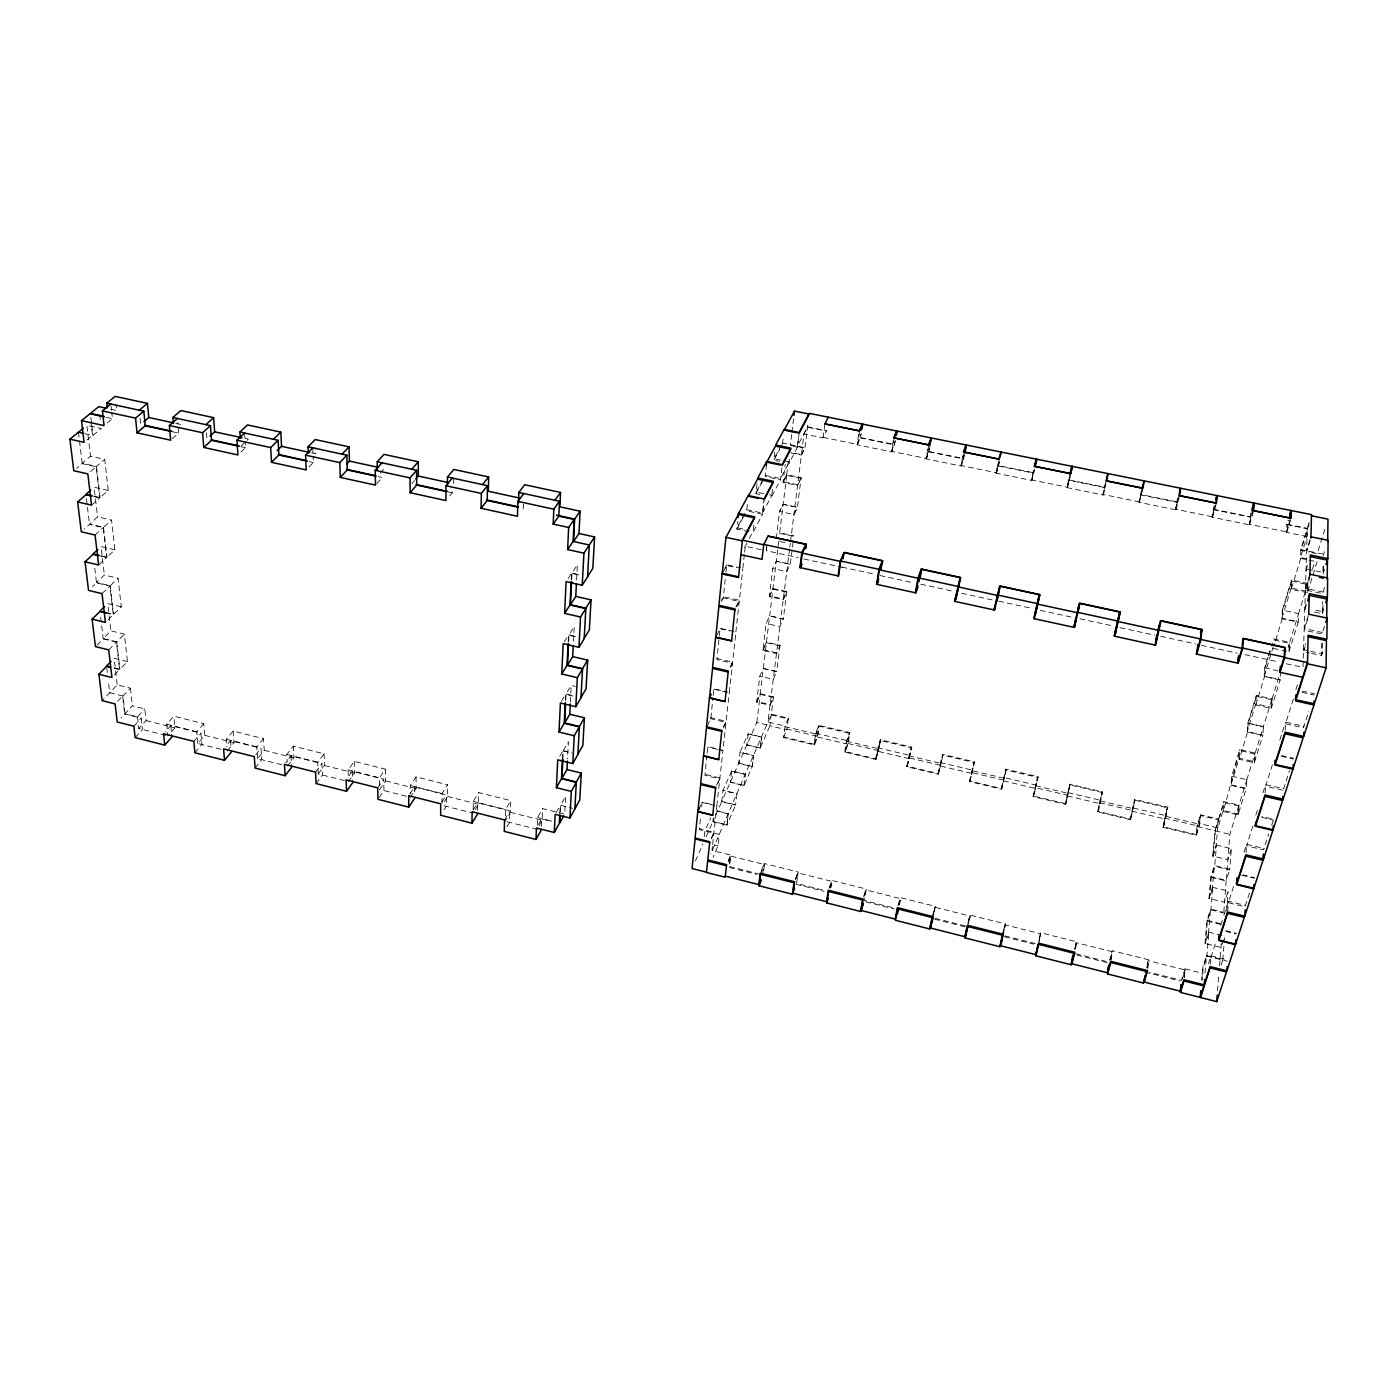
<?xml version="1.0" encoding="UTF-8"?>
<svg xmlns="http://www.w3.org/2000/svg" width="1398" height="1398" viewBox="0 0 1398 1398"><rect width="100%" height="100%" fill="white"/><g stroke="black" fill="none" stroke-linecap="round" stroke-linejoin="round"><path stroke-width="0.75" stroke-dasharray="5 3.75" d="M442.013 803.308L442.048 793.522L447.675 784.802L416.062 776.886L410.243 785.519L410.313 793.348M409.859 793.942L414.559 786.934L446.381 794.938L446.312 806.349L444.057 809.896M444.249 801.753L447.622 796.511L447.675 784.802M449.719 495.923L452.253 492.83L452.27 488.601M453.668 483.743L453.703 477.609M473.153 809.215L473.258 801.386L478.728 792.579L510.777 800.617L510.427 812.325L505.167 821.238L505.499 809.494L510.777 800.617M1322.316 643.15L1322.159 653.792L1303.53 649.773L1305.522 643.534M1322.927 605.159L1322.823 611.712L1312.827 609.598M1323.556 566.47L1323.452 572.603L1306.047 569.003L1307.27 565.002M477.487 810.421L477.627 802.819L509.886 810.927L509.554 822.356L504.259 831.391M475.268 809.599L478.518 804.287L478.728 792.579M1311.516 653.408L1321.564 655.575L1321.792 642.661M1314.487 612.079L1322.263 613.722L1322.456 601.629M1323.032 566.173L1322.91 574.561L1324.85 568.392M1307.445 590.638L1307.619 584.486L1291.612 581.131L1282.648 610.489L1282.246 618.772L1273.788 646.383M1308.004 583.455L1291.525 580.013L1291.175 588.051L1307.777 591.529L1308.004 583.455L1309.891 577.374M523.446 504.101L523.324 508.348L520.982 511.511M1306.815 558.833L1300.524 557.522L1306.938 536.552L1307.182 528.724L1286.719 524.565L1287.908 520.545M1303.006 666.706L1303.216 660.363M1303.268 658.248L1304.142 630.236L1308.808 615.435M1322.491 632.525L1304.194 628.611L1305.4 589.973L1309.909 575.452M1323.137 592.088L1305.435 588.383L1306.553 552.28L1310.31 540.047M1309.087 522.45L1307.305 528.339L1306.606 550.69L1310.87 536.815M1291.525 580.013L1282.333 610.14L1298.62 613.582L1298.183 622.162L1282.246 618.772M1307.375 592.682L1291.263 589.309L1300.717 558.431L1300.804 549.624L1307.182 528.724M537.251 825.397L537.566 817.568L542.669 808.603L564.705 814.125L565.613 796.353L560.615 805.318L560.231 813.252M541.253 826.533L541.568 818.913L551.441 821.395M507.177 821.744L537.094 829.311L542.162 820.329L542.669 808.603M1285.181 730.193L1285.531 722.119L1304.002 726.226M1291.263 589.309L1291.612 581.131M1273.194 648.357L1288.939 651.765L1289.305 643.325L1273.648 639.969L1271.813 645.998M1289.305 650.664L1289.655 642.364L1298.62 613.582M559.812 813.286L560.214 805.213L572.848 808.376M562.45 759.446L562.87 750.901L572.236 753.19M565.334 700.468L565.631 694.264L573.285 696.082M568.2 641.612L568.532 635.129L576.36 636.946M571.24 579.681L571.537 573.355L579.558 575.155M562.87 759.219L563.289 750.656L568.374 741.866L567.518 758.904M565.771 700.206L566.068 694.002L571.24 685.387L575.469 686.383M568.654 641.35L568.986 634.849L574.246 626.461L573.372 643.692M571.695 579.384L572.009 573.058L577.374 564.914L576.518 581.708M1288.939 651.765L1298.323 621.778L1281.931 618.283L1282.333 610.14M1306.938 536.552L1286.335 532.341L1286.719 524.565M1250.948 512.751L1249.2 524.267L1286.929 531.956L1288.467 520.353M1280.673 671.25L1280.114 680.022L1264.543 676.615L1265.068 668.104L1268.126 658.056M570.401 701.901L571.24 685.387M1256.33 695.365L1255.858 704.976L1271.254 708.384L1271.726 699.769L1256.435 696.379L1248.187 723.395L1247.575 732.08L1239.24 759.306L1254.303 762.731L1262.936 735.156L1247.261 731.626L1247.872 723.081L1256.33 695.365L1272.075 698.843L1271.621 707.336L1255.771 703.823L1247.261 731.626M1265.12 792.893L1265.574 784.628L1283.574 788.769L1289.55 770.473M1247.872 723.081L1263.443 726.576L1262.796 735.505L1247.575 732.08M1271.254 708.384L1280.253 679.655L1264.229 676.143L1264.753 667.772L1267.899 657.462M1254.303 762.731L1254.862 753.924L1239.904 750.534L1223.267 811.469L1237.999 814.912L1246.3 788.437L1230.974 784.89L1231.673 776.187L1239.799 749.573L1255.194 753.068L1254.635 761.735L1239.135 758.205L1230.974 784.89M1245.985 852.71L1246.544 844.287L1264.089 848.446M1231.673 776.187L1246.911 779.682L1246.177 788.752L1231.271 785.327M1237.999 814.912L1238.663 805.947L1224.019 802.539L1215.369 830.901L1213.115 856.223L1216.505 845.178L1214.67 866.271L1211.227 877.385L1209.357 898.634L1212.835 887.468L1210.878 909.818L1207.365 921.072L1205.356 943.598L1208.92 932.291L1206.858 956.04L1203.241 967.416L1202.105 980.313M1246.911 779.682L1238.977 805.126L1238.331 813.951L1223.163 810.421L1217.815 827.896L1199.484 823.579L1200.358 814.772L1218.584 819.053L1216.155 845.021L1212.765 856.065L1227.916 859.665L1226.291 880.391L1210.93 876.703L1214.373 865.589L1229.803 869.276L1226.168 880.985L1223.792 912.247M1227.724 911.199L1228.353 901.273L1245.478 905.432M1239.24 759.306L1239.799 749.573M1222.778 959.989L1224.019 944.681M1224.106 942.654L1224.596 936.153M1226.605 910.989L1228.056 891.138M1216.155 845.021L1231.376 848.621L1229.681 869.871L1214.67 866.271M1217.553 990.815L1218.916 973.532M1221.275 943.353L1219.196 971.051M1238.663 805.947L1229.838 834.326L1227.846 859.735L1231.376 848.621M1214.093 505.569L1212.118 517.208L1249.55 524.844L1251.332 513.118M1210.231 964.445L1210.965 955.778L1227.671 959.937M1223.267 811.469L1223.914 801.631L1238.977 805.126M1204.989 972.938L1206.509 955.603L1222.883 959.675L1220.419 967.259M1223.477 939.893L1220.961 947.46L1204.989 943.458L1208.554 932.151L1210.563 909.119L1222.481 912.02M1212.468 887.311L1228.126 891.085L1224.508 902.304L1208.99 898.477L1212.468 887.311L1214.373 865.589M1201.738 980.015L1202.892 966.979L1206.509 955.603M1204.989 943.458L1207.051 920.356L1210.563 909.119M1208.99 898.477L1210.93 876.703M1212.765 856.065L1215.019 830.744L1218.357 819.787L1200.55 815.611L1197.3 826.567L1196.408 835.288L1162.996 827.389L1167.19 807.782L1134.861 800.198L1130.615 819.717L1097.64 811.923L1101.939 792.474L1070.029 784.994L1065.451 803.64L1033.716 796.126L1035.586 787.686L1067.146 795.113L1065.451 803.64M1184.089 977.569L1184.962 968.901L1203.136 973.462M1184.368 977.272L1185.102 969.95L1148.16 960.688L1146.482 966.402M1196.408 835.288L1199.694 824.296L1200.55 815.611M1067.146 795.113L1069.802 784.173L1102.533 791.845L1098.216 811.399L1130.388 819.001L1134.652 799.376L1167.802 807.153L1163.59 826.865L1196.199 834.571L1197.107 825.746L1200.358 814.772M700.381 819.141L699.297 829.591L719.254 834.466L717.978 845.807L713.05 857.236M701.674 806.594L702.093 802.103L710.516 804.182M706.951 755.182L704.907 775.348L719.83 778.966L717.331 784.47M707.178 753.05L707.825 746.672L722.923 750.272M707.336 725.929L710.778 718.747L712.963 697.602M713.19 695.488L713.836 688.795L727.327 691.94M721.543 601.297L723.308 597.89L725.807 573.25M725.999 572.009L726.68 564.722L740.835 567.833M704.312 836.563L704.907 830.901L710.796 817.708M748.944 531.712L736.868 529.108L737.672 521.611M706.2 836.633L712.823 821.692L713.347 817.673M747.353 504.608L746.672 510.847L762.522 514.237L763.937 501.725M712.403 846.367L711.966 850.403L730.665 855.087L729.337 866.515L762.626 874.903L764.112 863.475L798.223 872.02L796.58 883.449L825.746 890.788M712.613 844.357L716.859 806.034M716.842 805.737L717.558 799.324M717.786 797.175L722.941 750.604L707.86 746.986M723.378 746.13L729.267 692.744M729.267 692.394L735.89 632.298M735.872 631.931L742.81 569.091M742.845 568.27L744.383 554.272M744.61 552.262L745.256 546.251L764.182 550.375M721.683 801.701L723.028 790.254L736.991 793.662L735.575 805.108L721.683 801.701L712.945 821.43L727.012 824.907L728.306 813.636L716.178 810.648M759.848 494.438L755.934 493.599L757.314 481.227M753.802 525.071L752.963 532.568L762.522 514.237M743.998 785.606L745.431 774.247L731.661 770.91L730.298 782.286L743.998 785.606L752.299 766.419L753.644 755.357L740.049 752.107L738.668 763.395L752.211 766.646L753.539 755.584L739.944 752.334L748.21 733.793L761.63 736.973L760.285 747.965L746.916 744.784M766.523 464.223L765.143 476.473L780.521 479.689L782.216 464.66M712.823 821.692L726.908 825.169L728.201 813.898L716.073 810.91M746.707 509.728L762.557 513.101L764.182 498.911M774.772 452.183L773.845 460.274L779.612 449.527M772.517 489.335L771.539 496.902L780.521 479.689M1177.675 497.898L1175.543 509.239L1212.695 516.823L1214.635 505.394M766.296 550.829L766.786 546.583M763.71 870.22L764.444 864.523L730.595 856.03L729.267 867.442L756.65 874.344M766.838 546.566L766.349 550.69L798.101 557.592M748.21 733.793L746.812 745.012L760.18 748.192L769.949 725.597L756.79 722.486L721.787 801.456L735.68 804.864L726.908 825.169M782.496 444.162L783.439 436.159M756.668 702.163L760.197 694.317L773.513 697.41L770.053 705.291L756.668 702.163L759.796 676.195L763.343 668.436L776.764 671.529L773.304 679.323L759.761 676.195M776.589 652.831L762.941 649.721L766.454 642.154L780.014 645.247L776.537 653.513L762.889 650.402L766.087 623.403L769.704 615.836L783.404 618.912L779.909 626.531L766.087 623.403M769.354 596.596L772.937 589.1L786.777 592.175L783.264 599.69L769.354 596.596L772.692 568.532L776.327 561.157L790.307 564.215L792.194 549.239M776.309 538.562L779.542 511.423L783.125 504.363L797.472 507.317L793.924 514.516L779.542 511.423L783.212 504.294L797.402 507.387L801.141 477.697L786.707 474.691L783.125 481.628L797.629 484.669L801.141 477.697M783.055 482.415L786.707 475.355L801.124 478.378L797.576 485.456L783.055 482.415L785.257 464.171M756.79 722.486L760.197 694.317M760.197 693.792L773.496 696.886L770.088 704.644L756.72 701.516L760.197 693.792L766.454 642.713L780.014 645.789M766.454 642.154L772.937 589.1M772.937 588.523L786.777 591.581L783.317 598.991L769.407 595.898L772.937 588.523L779.175 537.636M786.707 475.355L779.682 532.743L793.819 535.766M786.707 474.691L788.524 459.732M791.652 434.463L790.377 445.088L804.951 448.076L808.166 422.58M791.915 432.332L793.715 417.46M789.486 459.365L788.996 463.42L797.437 447.238L798.922 435.215M760.18 748.192L761.543 737.2L748.122 734.02M799.167 432.489L797.489 446.137L807.555 426.827L826.515 430.689L823.055 437.871L803.99 433.974L801.404 454.612L790.919 452.463M789.573 549.117L767.921 721.997L785.064 726.034L783.579 737.602L814.44 744.907L817.533 737.061L819.106 726.156L849.372 733.251L847.677 744.155L844.759 752.072L876.039 759.481L880.618 740.573L911.286 747.773L906.743 766.751L938.425 774.247L942.934 755.182L973.987 762.469L969.53 781.604L1001.65 789.206L1006.053 770.001L1037.543 777.375L1033.157 796.668L1065.695 804.357L1070.029 784.994M789.818 547.072L790.342 542.983M790.534 541.638L801.386 455.032L804.951 448.076M1147.251 967.958L1148.16 960.688M1162.996 827.389L1167.19 807.782M1147.845 968.447L1148.911 959.867L1112.214 950.675L1109.575 960.216M1163.59 826.865L1167.802 807.153M773.496 696.886L769.861 725.807L786.829 729.808L788.367 718.188L771.329 714.186L710.988 853.444M780.014 645.247L776.694 671.634L763.256 668.541M786.777 591.581L783.317 618.999L769.616 615.924M792.456 547.09L793.278 540.677M823.055 437.871L824.925 423.856M783.631 736.973L814.125 744.19L815.698 733.251L818.826 725.335L849.879 732.604L848.167 743.526L845.213 751.547L875.725 758.764L880.356 739.752L911.793 747.126L907.232 766.209L938.145 773.531L942.671 754.361L974.546 761.84L970.055 781.08L1001.37 788.489L1003.432 780.101L972.292 772.762M895.524 440.999L891.924 451.904L857.149 444.826L859.158 430.864M814.44 744.907L816.013 733.967L819.106 726.156M823.142 437.399L857.673 444.442L859.63 430.864M814.125 744.19L817.253 736.239L818.826 725.335M857.149 444.826L860.923 433.974M796.877 878.556L797.699 872.859L832.037 881.456L831.128 887.171M857.673 444.442L861.378 433.799M1110.956 959.185L1112.214 950.675M1130.388 819.001L1134.652 799.376M1111.113 960.356L1112.389 951.723L1075.988 942.601L1074.503 948.316M1130.615 819.717L1134.861 800.198M1141.38 490.838L1139.02 502.301L1175.893 509.833L1178.06 498.265M844.759 752.072L846.454 741.132L849.372 733.251M929.985 447.692L926.612 458.492L891.592 451.344L893.706 437.766M845.213 751.547L846.926 740.591L849.879 732.604M891.924 451.904L894.091 437.941M891.592 451.344L895.139 440.632M830.534 888.027L831.74 880.408L866.341 889.076L864.366 900.504L893.969 907.966M875.725 758.764L880.356 739.752M964.62 454.997L961.352 466.076L926.088 458.876L928.429 444.896M876.039 759.481L880.618 740.573M926.612 458.492L928.901 444.896M926.088 458.876L929.513 447.884M864.785 895.629L865.764 889.914L900.609 898.652L899.543 904.349M1074.887 949.015L1075.988 942.601M1097.64 811.923L1101.939 792.474M1075.621 948.089L1076.705 941.78L1040.549 932.728L1038.679 940.347M1098.216 811.399L1102.533 791.845M906.743 766.751L911.286 747.773M999.587 461.812L996.564 472.751L961.02 465.499L963.484 451.886M907.232 766.209L911.793 747.126M961.352 466.076L963.519 454.07M961.02 465.499L964.236 454.647M1105.486 483.271L1102.987 494.455L1139.58 501.917L1140.943 494.543L1176.679 501.795M898.897 905.222L900.329 897.603L935.437 906.393L933.13 917.822M938.145 773.531L942.671 754.361M1034.73 469.221L1031.829 480.44L996.023 473.136L998.329 461.13M938.425 774.247L942.934 755.182M996.564 472.751L999.203 459.121M996.023 473.136L999.098 461.987M1065.695 804.357L1067.356 795.934L1099.125 803.431M1038.906 941.064L1040.549 932.728M1069.802 784.173L1068.142 792.666L1101.047 800.407M1038.679 944.366L1040.759 933.777L1004.9 924.777L1003.572 930.491M933.287 914.834L934.825 907.215L970.177 916.074L968.936 921.789M969.53 781.604L973.987 762.469M1070.221 476.124L1067.548 487.22L1031.479 479.881L1034.293 466.233M970.055 781.08L974.546 761.84M1031.829 480.44L1033.873 470.41M968.272 922.663L969.932 915.026L1005.546 923.956L1003.729 932.221M1001.37 788.489L1005.826 769.162L1038.102 776.746L1036.25 785.152L1003.764 777.515M1105.87 483.638L1103.319 495.032L1066.989 487.622L1070.064 473.555M1001.65 789.206L1005.826 769.162M1067.548 487.22L1070.536 473.555M1103.319 495.032L1104.944 487.64L1068.841 480.3L1066.989 487.622M1003.502 931.068L1004.9 924.777M1033.157 796.668L1037.543 777.375M1102.987 494.455L1106.15 480.772M1033.716 796.126L1038.102 776.746M1002.908 935.384L1005.546 923.956M1139.02 502.301L1142.463 488.217M1139.58 501.917L1142.935 488.217M967.923 923.222L969.932 915.026M967.626 926.472L970.177 916.074M1006.053 770.001L1004.044 778.232L971.785 770.648M1039.343 939.473L1040.759 933.777M1175.543 509.239L1179.073 495.539M1175.893 509.833L1179.003 497.74M1074.695 949.399L1076.705 941.78M932.047 917.507L934.825 907.215M933.252 914.502L935.437 906.393M1212.118 517.208L1215.404 505.115M1212.695 516.823L1216.417 503.088M1110.274 959.343L1112.389 951.723M1249.2 524.267L1253.115 510.515M1249.55 524.844L1253.569 510.707M1031.479 479.881L1033.541 472.734L998.854 465.691M1146.675 967.486L1148.911 959.867M897.953 905.624L900.329 897.603M898.792 904.768L900.609 898.652M1196.199 834.571L1199.484 823.579M1286.335 532.341L1290.546 518.204M1286.929 531.956L1290.441 520.161M1218.584 819.053L1223.914 801.631M1268.528 655.4L1270.415 649.214M1268.737 656.046L1271.201 648.008M1309.07 523.953L1300.996 550.393L1309.105 552.053M1264.229 676.143L1271.201 653.373M1271.831 651.293L1273.106 647.152M1281.931 618.283L1291.175 588.051M1255.858 704.976L1264.543 676.615M1305.977 571.066L1307.252 566.941M1184.962 968.901L1181.415 980.33L1149.768 972.361M1182.149 979.456L1185.102 969.95M1305.435 588.383L1309.839 574.229M1246.789 779.874L1254.862 753.924M1271.726 699.769L1263.32 726.785L1248.187 723.395M1288.047 647.344L1289.305 643.325M1298.48 613.844L1307.619 584.486M1324.797 529.3L1317.196 553.713L1311.132 552.472M1255.194 753.068L1263.443 726.576M1272.075 698.843L1279.432 675.199M1312.425 569.266L1314.941 561.157M1307.777 591.529L1317.3 560.982M1304.841 607.903L1306.116 603.831M1304.771 610.017L1307.078 602.695M1323.207 555.688L1324.483 551.616M1304.194 628.611L1308.738 614.211M1305.26 646.068L1303.478 651.678L1309.507 652.988M1324.57 587.352L1322.595 593.573L1305.4 589.973M863.789 897.044L866.341 889.076M1208.379 963.851L1210.965 955.778M1220.716 925.179L1223.267 917.21M1223.897 915.218L1228.353 901.273M1244.063 852.064L1246.544 844.287M1255.823 815.174L1258.427 807.03M1262.971 792.771L1265.574 784.628M1279.782 740.119L1285.531 722.119M1295.876 689.703L1298.462 681.595M1210.983 957.158L1215.945 941.588M1233.56 886.454L1228.353 902.741L1244.989 906.778L1249.637 892.536M1252.888 825.938L1246.527 845.825L1263.582 849.862L1268.772 833.942M1272.407 764.758L1265.557 786.235L1283.032 790.254M1293.342 699.227L1285.496 723.797L1303.425 727.799L1308.79 711.425M1322.263 613.722L1324.78 605.596M863.824 895.978L865.764 889.914M1324.483 626.339L1321.931 634.028L1304.142 630.236M1321.564 655.575L1322.788 651.835M1271.691 825.152L1273.595 819.315L1261.747 816.554M829.014 888.289L831.74 880.408M829.975 887.468L832.037 881.456M795.497 878.8L797.699 872.859M795.34 879.831L798.223 872.02M760.564 874.344L764.444 864.523M761.054 871.199L764.112 863.475M783.579 737.602L786.917 729.092L817.253 736.239M728.253 860.836L730.665 855.087M728.148 861.867L730.595 856.03M788.367 718.188L785.012 726.663L816.013 733.967M711.442 837.944L713.941 832.264L699.332 828.63M711.425 838.835L713.889 833.225M695.383 861.011L702.879 844.13M731.661 770.91L722.923 790.499L736.886 793.907M716.527 785.396L719.9 777.952L704.959 774.335M698.738 809.809L702.093 802.103M762.889 650.402L766.454 642.713M723.535 726.768L726.104 721.298L710.831 717.681L709.101 721.316M723.5 727.764L726.034 722.347L710.778 718.747M729.983 667.458L732.569 662.11L716.964 658.528M730.804 666.759L732.5 663.246L716.912 659.646L720.092 628.349L733.915 631.477M793.907 514.481L797.402 507.387M735.855 607.186L739.35 600.266L723.378 596.701L721.595 600.144M736.694 606.575L739.262 601.437L723.308 597.89M716.615 635.636L719.236 630.446M801.404 454.612L804.916 447.762L782.531 443.061M744.627 547.474L748.402 540.24M749.345 538.44L753.103 531.205M762.557 513.101L771.818 495.346L765.964 494.123M803.99 433.974L807.502 427.211L826.463 431.073M724.898 568.112L726.68 564.722M723.115 572.236L726.663 565.526L736.763 567.745M736.868 529.108L744.715 514.499M755.934 493.599L764.112 478.378M744.767 513.328L737.026 527.745L749.083 530.349M763.186 479.077L756.196 492.061L764.007 493.704M781.604 444.809L774.09 458.771L781.674 460.344M556.159 812.483L560.214 805.213M538.492 824.366L541.568 818.913M559.777 756.266L562.87 750.901M504.573 819.944L509.886 810.927M561.437 701.237L565.631 694.264M473.223 809.949L477.627 802.819M564.25 641.944L568.532 635.129M441.82 802.015L446.381 794.938M568.287 578.318L571.537 573.355M416.062 776.886L416.15 788.577L410.348 797.262L381.741 790.01M379.138 797.542L383.961 790.569L383.734 779.175L352.348 771.277L347.386 778.162M377.705 787.86L383.734 779.175M385.446 769.215L385.656 780.905L379.697 789.503L379.452 777.777L385.446 769.215L354.271 761.403L348.102 769.879L348.364 777.69M354.271 761.403L354.62 773.077L348.486 781.604L318.255 773.95L317.73 762.242L324.056 753.837L293.3 746.13L286.8 754.448L287.237 762.26M316.088 783.579L322.449 775.016L321.959 763.623L291.011 755.829L285.769 762.592M318.255 773.95L324.546 765.51L324.056 753.837M315.581 772.15L321.959 763.623M287.446 766.156L293.929 757.803L293.3 746.13M255.083 768.061L261.758 759.656L261.024 748.279L230.495 740.608L226.354 745.571M281.68 764.706L257.616 758.607L264.257 750.324L263.506 738.651L233.151 731.049L226.336 739.227L226.948 747.039M255.642 754.99L261.024 748.279M257.616 758.607L256.848 746.916L263.506 738.651M227.245 750.936L234.043 742.705L233.151 731.049M194.899 752.771L201.906 744.522L200.91 733.146L170.783 725.562L165.016 732.08M220.936 749.328L197.817 743.491L204.772 735.348L203.758 723.692L173.824 716.178L166.677 724.216L167.847 735.907L174.96 727.834L173.824 716.178M193.868 741.377L200.91 733.146M197.817 743.491L196.786 731.801L203.758 723.692M411.886 483.603L414.472 480.597M376.866 483.603L382.283 477.557L378.159 476.648M380.186 473.118L384.205 468.645M135.152 737.585L142.474 729.476L141.233 718.135L124.702 713.976L120.979 717.978M165.768 735.383L138.804 728.55L146.074 720.547L144.815 708.908L132.391 705.798L125.034 713.731L137.511 716.877L144.815 708.908M133.876 726.209L141.233 718.135M117.607 701.254L122.622 695.942L124.702 713.976M125.034 713.731L122.989 696.029L130.416 688.148L117.205 684.863L102.124 700.66M114.514 674.867L119.581 669.607L116.401 642.084L103.242 638.869L95.466 646.645M114.164 667.947L119.913 669.362L127.428 661.569L124.352 634.133L110.896 630.865L103.207 638.536L116.733 641.822L124.352 634.133M309.063 466.949L313.379 462.511L313.117 456.202M108.695 649.878L116.401 642.084M108.03 619.821L113.238 614.683L109.935 586.024L96.514 582.844L92.53 586.618M105.776 612.551L113.57 614.421L121.277 606.819L118.079 578.248L104.361 575.015L96.479 582.477L110.267 585.762L118.079 578.248M102.019 593.626L109.935 586.024M240.963 452.043L245.524 447.692L245.122 441.401M240.858 446.277L248.39 439.129L244.178 438.221M98.629 564.984L106.632 557.487L103.19 527.623L89.507 524.477L84.055 529.37M101.005 555.827L106.982 557.225L114.881 549.816L111.543 520.073L97.563 516.858L89.472 524.093L103.539 527.343L111.543 520.073M95.064 534.997L103.19 527.623M172.286 438.78L178.682 433.1L177.791 422.65M91.534 505.15L99.747 497.898L96.165 466.757L82.202 463.629L76.593 468.365M94.016 496.22L100.097 497.601L108.223 490.453L104.745 459.435L90.468 456.237L82.15 463.245L96.514 466.46L104.745 459.435M90.608 471.51L96.165 466.757M84.649 433.607L92.932 435.425L101.268 428.539L86.851 425.359L90.468 456.237M86.903 440.003L92.53 435.337L91.027 422.388M107.401 422.808L112.434 418.631L111.77 412.393M860.819 437.644L894.528 444.494M929.338 451.571L963.537 458.509M1069.383 480.003L1104.577 487.168M1213.569 509.291L1249.847 516.666M1287.296 524.267L1307.305 528.339M860.347 437.941L894.895 444.966M928.849 451.869L963.904 458.981M998.329 465.988L1033.908 473.206M1140.401 494.84L1177.029 502.284M1213.01 509.588L1250.196 517.138M1300.804 549.624L1323.749 554.22M793.155 446.364L797.437 447.238M790.901 452.882L801.386 455.032M1300.717 558.431L1306.833 559.689M1308.86 560.109L1317.021 561.786M783.579 460.728L789.258 461.899L780.556 478.588L765.178 475.355M775.733 460.658L779.525 461.445M1273.561 638.903L1289.655 642.364M779.682 533.372L793.819 536.395M780.119 541.533L786.218 542.843M841.893 567.099L874.484 574.176M920.723 584.224L953.838 591.406M998.766 601.175L1032.423 608.48M1080.007 618.807L1112.528 625.867M1160.69 636.335L1195.814 643.971M1244.832 654.614L1278.436 661.901M803.902 558.99L842.312 567.343M880.058 575.539L912.911 582.669M961.614 593.259L992.93 600.057M1040.357 610.349L1072.179 617.269M1120.165 627.685L1154.993 635.251M1201.529 645.352L1236.95 653.041M1286.282 663.77L1300.909 666.933M110.687 409.212L116.628 410.505L115.982 404.459M175.781 423.367L182.02 424.712M311.754 452.9L315.791 453.773L315.529 447.675M776.24 561.245L790.22 564.303L786.777 571.625L772.692 568.532M1264.753 667.772L1280.533 671.494M106.335 417.303L112.434 418.631M172.408 431.737L178.682 433.1M241.277 446.766L245.524 447.692M309.325 461.62L313.379 462.511M448.059 491.904L452.253 492.83M1302.097 691.084L1314.574 693.827M1302.01 692.36L1314.137 695.033M572.009 573.058L579.786 574.805M1281.389 755.514L1293.534 758.258M720.11 628.733L729.966 630.97M108.223 490.453L94.085 487.238L97.563 516.858M1281.442 756.335L1293.237 759.009M93.841 496.552L99.747 497.898M568.986 634.849L576.588 636.614M713.854 689.162L727.344 692.307M114.881 549.816L101.04 546.601L104.361 575.015M1261.8 817.341L1273.316 820.032M100.831 556.124L106.632 557.487M771.224 714.92L788.28 718.922M815.698 733.251L846.926 740.591M877.577 747.808L909.207 755.252M940.26 762.557L972.309 770.106M1133.359 808.009L1166.718 815.873M846.454 741.132L877.874 748.524M908.717 755.794L940.539 763.291M1035.708 785.693L1068.387 793.382M1100.471 800.932L1133.586 808.743M1166.124 816.397L1199.694 824.296M848.167 743.526L878.503 750.674M909.818 758.048L940.574 765.3M1099.702 802.802L1131.681 810.333M1164.691 818.11L1197.107 825.746M817.533 737.061L847.677 744.155M878.783 751.495L909.312 758.677M940.819 766.121L971.75 773.409M1003.677 780.923L1035.009 788.315M1131.891 811.155L1164.08 818.739M1197.3 826.567L1215.019 830.744M1215.369 830.901L1229.838 834.326M566.068 694.002L573.529 695.767M1242.997 874.851L1254.565 877.612M121.277 606.819L107.698 603.569L110.896 630.865M1241.669 875.253L1254.303 878.276M738.773 763.151L752.299 766.419M1211.227 877.385L1226.168 880.985M105.654 612.866L113.238 614.683M731.556 771.154L745.326 774.475M730.403 782.041L744.103 785.361M563.289 750.656L571.625 752.683M1210.878 909.818L1226.326 913.593M1207.051 920.356L1220.873 923.746M1207.365 921.072L1220.803 924.358M1225.801 930.736L1236.374 933.322M702.111 802.417L714.762 805.51M127.428 661.569L114.094 658.301L117.205 684.863M1225.836 931.435L1236.112 933.951M1208.554 932.151L1224.683 936.118M113.989 668.227L119.581 669.607M1206.858 956.04L1227.217 961.212M122.989 696.029L109.726 692.709L108.24 680.407M713.906 844.794L717.978 845.807M166.677 724.216L196.786 731.801M226.336 739.227L256.848 746.916M286.8 754.448L317.73 762.242M348.102 769.879L379.452 777.777M410.243 785.519L442.048 793.522M473.258 801.386L505.499 809.494M537.566 817.568L551.686 821.115M935.157 918.329L967.451 926.472M1004.952 935.909L1037.735 944.157M1075.778 953.733L1109.051 962.121M146.074 720.547L174.96 727.834M204.772 735.348L234.043 742.705M264.257 750.324L293.929 757.803M324.546 765.51L354.62 773.077M385.656 780.905L416.15 788.577M447.622 796.511L478.518 804.287M510.427 812.325L542.162 820.329M796.056 884.27L824.191 891.365M865.834 901.85L894.388 909.032M934.598 919.168L965.634 926.979M1004.341 936.73L1033.734 944.139M1077.019 955.044L1107.199 962.645M1144.805 972.099L1179.51 980.854M444.075 805.79L473.083 813.129M78.428 432.227L82.202 463.629M86.414 498.614L89.507 524.477M94.767 568.217L96.514 582.844M100.673 617.462L101.442 623.788M101.687 625.885L103.242 638.869M106.807 668.419L107.279 672.473M90.853 417.425L91.552 423.437M91.779 425.429L92.932 435.425M96.514 466.46L100.097 497.601M103.539 527.343L106.982 557.225M110.267 585.762L113.57 614.421M116.733 641.822L119.913 669.362M137.511 716.877L138.804 728.55M99.712 414.594L100.376 420.571M130.416 688.148L132.391 705.798M111.089 406.136L111.543 410.313M170.783 725.562L171.902 736.921M140.062 418.317L140.674 424.415M230.495 740.608L231.072 748.175M206.467 432.768L206.939 438.867M244.58 433.031L244.982 439.322M291.011 755.829L291.623 767.222M312.768 447.814L313.03 454.105M352.348 771.277L352.715 782.67M414.559 786.934L414.612 794.536"/><path stroke-width="1.5" d="M452.34 478.046L445.997 485.735L445.927 500.571L410.156 492.725L410.033 477.906L416.604 470.305L377.215 461.777L377.39 469.955M447.43 485.211L447.482 476.998L453.773 469.431L488.636 476.963L488.356 491.275L520.004 498.142M1293.167 768.533L1274.801 764.356L1285.094 732.22L1303.705 736.379L1326.073 667.825L1326.422 640.616L1308.231 636.737M1326.702 619.227L1326.947 599.043L1309.367 595.356L1307.637 600.86M1327.209 579.052L1327.453 560.161L1310.433 556.666M1327.681 541.428L1327.978 519.13L1311.551 515.81M1325.776 602.713L1327.401 597.435L1309.297 593.643L1308.738 614.211L1327.139 618.091L1326.877 639.236L1308.161 635.234L1307.48 663.805L1295.597 700.887L1313.928 704.942L1314.015 700.975M1327.401 597.435L1327.628 577.933L1309.839 574.229M1325.986 564.6L1327.873 558.588L1328.1 540.327L1310.87 536.815M110.285 667.318L106.563 666.392L98.874 674.255L102.124 700.66L115.108 703.91L117.24 721.997L133.876 726.209L135.152 737.585L164.737 745.117L163.583 733.723L193.868 741.377L194.899 752.771L224.501 760.302L223.593 748.891L254.296 756.65L255.083 768.061L285.105 775.698L284.441 764.287L315.581 772.15L316.088 783.579L346.529 791.303L346.145 779.874L377.705 787.86L377.949 799.289L408.793 807.135L408.688 795.689L440.685 803.798L440.65 815.226L471.947 823.177L472.122 811.731L504.573 819.944L504.259 831.391L535.976 839.447L541.096 830.325M523.778 493.529L517.889 501.375L517.452 516.264L481.104 508.278L481.349 493.424L487.483 485.665L447.482 476.998M481.104 508.278L487.203 500.449L487.483 485.665M1309.909 575.452L1310.363 554.989L1327.873 558.588M1310.94 538.02L1311.481 514.621L1291.368 510.567L1289.62 516.439M518.536 502.738L518.833 492.463L524.669 484.722L560.528 492.463L559.899 506.827L580.1 511.214L578.964 533.494L573.564 541.515L574.648 519.13L580.1 511.214M1303.705 736.379L1303.827 732.325M1293.307 764.426L1292.87 769.162L1275.028 765.09L1285.059 733.775L1303.146 737.829L1283.137 799.149L1264.998 794.973L1255.194 825.624L1273.089 829.8L1273.298 825.606M1314.365 703.841L1295.509 699.682L1295.824 694.981M535.976 839.447L536.448 828L554.29 832.509L559.322 823.37L559.707 815.314M553.189 524.093L558.816 516.089L574.176 519.444L568.654 527.483L553.189 524.093L553.818 509.204L559.462 501.253L518.833 492.463M1253.919 888.289L1236.479 884.078L1245.845 854.825L1263.512 859.019L1282.595 800.512L1282.77 796.406M558.816 516.089L559.462 501.253M1290.913 510.48L1290.546 518.204L1253.569 510.707L1254.181 503.07L1290.913 510.48L1289.707 514.499M1302.691 677.279L1279.537 672.228L1284.238 657.077L1284.692 647.326L1243.469 638.432L1242.682 648.095L1238.226 663.211L1196.234 654.054L1200.445 638.938L1201.546 629.397L1161.004 620.66L1155.622 645.194L1114.328 636.177L1116.058 626.793M1280.341 666.357L1280.061 672.333L1284.64 657.619L1285.094 647.711L1242.822 638.589L1242.036 648.392L1237.702 663.106M1291.368 510.567L1291.018 518.204L1253.115 510.515L1253.726 502.983L1217.274 495.626L1216.225 499.54M554.29 832.509L555.146 814.3L569.912 818.005L579.786 799.883L581.306 773.077L566.976 769.564L561.926 778.441L576.343 782.006L581.306 773.077M556.404 787.686L561.507 778.686L576.326 782.338L571.31 791.39L556.404 787.686L557.715 759.83L572.796 763.518L577.846 754.553L579.384 726.523L584.416 717.786L569.772 714.273L564.652 722.993L579.384 726.523M559.025 732.063L564.215 723.238L579.366 726.89L574.263 735.75L559.025 732.063L560.388 702.984L575.801 706.672L580.939 697.899L582.547 668.646L587.667 660.101L572.708 656.606L567.501 665.116L582.547 668.646M561.751 674.011L567.046 665.396L582.529 669.013L577.339 677.681L561.751 674.011L563.184 643.639L578.947 647.309L584.172 638.746L585.849 608.2L591.057 599.882L575.766 596.404L570.454 604.687L585.849 608.2M564.617 613.373L570 604.967L585.832 608.584L580.537 617.007L564.617 613.373L566.103 581.62L582.215 585.255L587.562 576.955L589.309 544.993L573.11 541.41L567.623 549.554L583.927 553.171L594.604 536.937L578.964 533.494M567.623 549.554L568.654 527.483M561.507 778.686L562.45 759.446M564.215 723.238L565.229 702.547M567.046 665.396L568.095 643.779M570 604.967L571.135 581.795M573.11 541.41L574.176 519.444M560.126 815.226L559.742 823.16L563.709 815.943M561.926 778.441L562.87 759.219M564.652 722.993L565.561 704.347M567.501 665.116L568.549 643.499M570.454 604.687L571.59 581.498M1274.801 764.356L1275.011 760.267M566.976 769.564L567.413 761.036M569.772 714.273L570.297 703.963M572.708 656.606L573.25 645.841M575.766 596.404L576.413 583.805M569.912 818.005L571.31 791.39M572.796 763.518L574.263 735.75M575.801 706.672L577.339 677.681M578.947 647.309L580.537 617.007M582.215 585.255L583.927 553.171M574.875 808.883L576.343 782.006M1235.622 944.157L1218.584 939.945L1227.531 911.985L1244.779 916.179L1263.006 860.294L1263.355 854.038M1263.512 859.019L1263.74 854.79M584.416 717.786L582.861 745.379L577.863 754.221M587.667 660.101L586.042 688.882L580.974 697.532M591.057 599.882L589.362 629.939L584.207 638.379M594.604 536.937L592.839 568.357L587.579 576.553M1253.919 884.602L1253.674 888.813L1236.706 884.724L1245.845 856.223L1263.006 860.294M1272.809 830.377L1255.421 826.305L1255.684 822.181M1244.779 916.179L1245.199 909.731M1235.919 939.823L1235.378 944.646L1218.829 940.557L1227.549 913.313L1244.307 917.385L1226.885 970.824L1210.039 966.612L1204.202 984.856L1183.879 979.736L1180.314 991.199L1144.193 982.06L1145.014 975.612M1236.479 884.078L1236.933 877.717M1226.885 970.824L1227.199 966.472M1201.144 991.077L1200.567 997.525L1216.714 1001.615L1217.221 995.131M1218.584 939.945L1218.934 935.629M1237.877 661.132L1238.191 657.182M1238.383 661.271L1238.873 655.452M1204.202 984.856L1204.674 979.404M1181.188 985.048L1180.436 992.388L1200.183 997.403L1200.777 990.867M699.524 807.712L697.812 811.452L695.086 838.066L709.782 841.736L706.462 872.474L725.178 877.21L726.645 864.663L707.807 859.927M731.556 640.721L715.654 637.104L712.561 667.388L728.271 671.023L725.038 701.656L709.52 698.021L712.543 668.401L728.253 672.036M725.964 537.339L742.46 540.904L754.605 517.837L738.441 514.377L725.964 537.339L722.224 573.914L738.494 577.514L742.425 540.17L754.71 516.876L738.528 513.416L738.109 517.505M1180.314 991.199L1180.978 984.681M715.671 788.157L700.66 784.505L697.882 811.644L712.735 815.314L715.689 787.266L700.66 783.596L703.509 755.846L718.694 759.498M766.296 465.429L766.751 461.445L782.216 464.66L790.936 448.129L775.698 445.001L784.156 429.431L799.167 432.489L809.25 413.354L862.356 424.066L861.483 430.007M1216.819 495.539L1215.945 503.088L1179.528 495.731L1180.646 488.234L1216.819 495.539L1215.736 499.558M1196.758 654.159L1200.847 639.48L1201.948 629.782L1160.392 620.817L1155.115 645.072M1217.274 495.626L1216.417 503.088L1179.073 495.539L1180.174 488.147L1144.28 480.912L1142.935 488.217L1106.15 480.772L1107.723 473.538L1072.353 466.408L1070.536 473.555L1034.293 466.233L1036.337 459.138L1001.475 452.113L999.203 459.121L963.484 451.886L965.983 444.948L931.627 438.028L928.901 444.896L893.706 437.766L896.642 430.968L862.776 424.153L859.63 430.864L824.925 423.856M1196.985 652.219L1197.894 644.408M793.977 415.346L794.483 411.099L809.232 414.07L799.167 433.205M1108.946 964.952L1107.6 973.969L1143.424 983.039L1143.879 979.386M957.438 592.35L960.251 577.391L921.666 569.073L918.486 577.881L915.9 592.892L876.598 584.312L878.975 569.318L882.418 560.615L844.462 552.42L840.74 561.035L838.59 576.011L799.918 567.571L801.858 552.612L805.86 544.102L768.026 535.958L763.727 544.783L742.425 540.17M759.079 885.79L760.564 874.344L794.029 882.767L792.386 894.213L759.079 885.79L761.403 879.866M768.044 536.238L806.331 544.486L802.277 553.136L800.39 567.675L802.015 564.198M805.3 548.365L805.86 544.102M805.79 548.628L806.331 544.486M838.101 575.906L840.198 561.349L843.99 552.612L882.889 561L879.394 569.842L877.088 584.416L878.486 580.852M843.081 558.816L843.676 554.674M862.216 427.998L862.776 424.153M1155.692 641.228L1156.268 637.366M1156.198 641.385L1156.758 637.593M1073.699 953.209L1071.882 963.764L1107.461 972.763L1108.404 966.368M896.031 434.83L896.642 430.968M896.45 435.04L897.079 431.056L931.19 437.941L928.429 444.896L894.091 437.941L897.079 431.056M725.317 876.127L758.799 884.585L760.285 873.138L794.623 881.771L792.963 893.235L826.533 901.71L828.332 890.264L863.16 899.019L861.185 910.482L895.227 919.098L897.359 907.634L932.693 916.529L930.386 927.992L964.935 936.73L966.944 928.517M826.777 902.916L828.595 891.47L862.531 900.015L860.556 911.461L826.777 902.916L828.158 898.897M881.072 569.143L882.086 562.747M929.845 445.892L930.858 439.933M915.41 592.787L917.927 578.195L921.16 569.248L960.706 577.776L955.044 601.42M919.01 581.69L921.16 569.248M920.181 577.601L921.666 569.073M1037.945 945.188L1035.848 955.813L1071.148 964.742L1072.633 956.162M964.585 452.707L965.634 446.888M964.97 453.004L966.053 447.028M1116.6 626.758L1114.835 636.3L1120.2 612.167L1079.326 603.342L1073.891 627.352L1075.953 617.933M960.251 577.391L954.554 601.315L994.502 610.035L995.533 606.4M929.74 928.971L932.047 917.507L897.603 908.84L895.454 920.286L929.74 928.971L932.518 918.643M1036.634 609.388L1039.797 594.814L999.587 586.146L993.995 609.93L995.061 606.243M994.502 610.035L1000.129 585.989L1039.343 594.447L1036.11 609.423M996.652 600.703L997.91 594.465M997.106 600.965L999.692 588.121M1035.132 464.975L1036.337 459.138M1035.551 465.219L1036.774 459.226L1071.899 466.32L1070.152 474.306M964.935 936.73L967.416 925.266L1003.275 934.283L1000.619 945.747L1035.673 954.607L1038.504 943.143L1074.887 952.3L1071.882 963.764M1039.343 594.447L1033.786 618.598L1074.398 627.457L1079.029 606.924M965.144 937.918L967.626 926.472L1002.576 935.262L999.92 946.726L965.144 937.918L967.696 927.503M1034.275 618.72L1039.797 594.814M1070.641 474.184L1072.353 466.408M1074.398 627.457L1076.425 618.178M999.92 946.726L1001.789 938.303M1000.619 945.747L1001.982 939.526M1002.244 936.206L1003.135 932.396M1077.875 609.598L1078.854 605.421M1141.869 488.828L1142.848 484.826M1116.53 624.923L1119.309 613.652M1114.328 636.177L1119.693 614.246M1035.848 955.813L1038.679 944.366L1074.153 953.296L1071.148 964.742M1035.219 614.98L1036.163 611.258M1071.899 466.32L1070.064 473.555L1034.712 466.408L1036.774 459.226M1034.712 614.928L1035.638 611.258M1158.208 629.17L1159.309 624.993M1157.055 635.688L1159.519 626.304M930.386 927.992L933.13 917.822M1200.498 633.172L1201.546 629.397M1200.795 633.958L1201.948 629.782M1107.461 972.763L1110.641 961.3L1147.583 970.596L1144.193 982.06M1107.6 973.969L1110.798 962.523L1146.797 971.575L1143.424 983.039M1252.066 508.837L1253.726 502.983M1251.909 511.109L1253.045 507.09M897.254 914.152L898.46 910.063M897.009 913.051L898.198 909.032M1180.436 992.388L1184.001 980.942L1203.853 985.94L1200.183 997.403M860.556 911.461L863.143 903.353M861.185 910.482L863.09 904.506M1295.509 699.682L1307.392 662.547L1284.64 657.619M1200.567 997.525L1210.074 967.87L1226.43 971.96L1216.714 1001.615M1255.421 826.305L1264.998 796.441L1282.595 800.512M955.131 599.515L956.861 594.133M955.62 599.602L956.809 595.95M1325.811 622.215L1327.139 618.091M826.533 901.71L827.878 897.761M916.057 590.97L917.997 585.57M916.546 591.109L917.804 587.562M792.386 894.213L794.588 888.237M876.598 584.312L878.678 579.052M799.918 567.571L801.508 564.145M862.356 424.066L859.158 430.864L824.89 423.926L828.298 417.198M709.52 698.021L711.198 694.194M764.182 499.645L773.234 482.467L757.541 479.164L748.262 496.273L758.205 498.37M782.216 465.394L790.709 449.247L775.471 446.119L766.768 462.179M738.528 513.416L748.245 495.539L764.182 498.911L773.461 481.296L757.768 478.011L766.751 461.445M784.138 430.147L794.483 411.099M471.947 823.177L477.434 814.23M408.793 807.135L414.647 798.345M346.529 791.303L352.715 782.67M554.936 500.274L560.528 492.463M285.105 775.698L291.623 767.222M482.572 484.599L488.636 476.963M224.501 760.302L231.369 751.967M410.156 492.725L416.691 485.054L416.604 470.305M415.765 479.077L418.369 476.071L418.282 461.777L383.961 454.385L377.215 461.777M411.781 469.256L418.282 461.777M164.737 745.117L171.902 736.921M308.311 452.917L308.049 446.783L346.826 455.189L339.819 462.616L340.291 477.4L375.52 485.123L375.223 470.322L382.021 462.808M340.291 477.4L347.263 469.903L346.826 455.189M346.669 464.031L349.43 461.095L349.028 446.836L315.214 439.549L308.049 446.783M342.073 454.158L349.028 446.836M111.071 661.411L106.51 666.06L110.337 667.003M240.334 438.133L239.932 432.017L278.115 440.3L270.67 447.57L271.492 462.319L306.179 469.92L305.55 455.154L312.768 447.814M271.492 462.319L278.901 454.979L278.115 440.3M277.136 450.663L281.54 446.329L280.806 432.122L247.498 424.94L239.932 432.017M104.588 606.592L99.922 611.136L105.776 612.551M98.874 674.255L111.962 677.506L108.695 649.878L95.466 646.645L92.093 619.157L99.957 611.485L105.654 612.866M273.431 439.287L280.806 432.122M173.387 423.577L172.845 417.478L210.451 425.639L202.605 432.751L203.741 447.447L237.922 454.944L236.926 440.213L244.58 433.031M92.093 619.157L105.427 622.39L102.019 593.626L88.546 590.41L85.016 561.786L93.089 554.324L98.891 555.688M97.843 549.536L93.054 553.957L99.013 555.356M203.741 447.447L211.552 440.283L210.451 425.639M210.032 436.054L214.663 431.807L213.614 417.635L180.814 410.558L172.845 417.478M205.838 424.643L213.614 417.635M137.021 432.821L145.235 425.796L143.819 411.187L135.554 418.142L137.021 432.821L170.678 440.195L169.368 425.516L177.424 418.474M90.818 490.086L85.89 494.368L91.988 495.748M85.016 561.786L98.629 564.984L95.064 534.997L81.311 531.817L77.641 501.969L85.942 494.752L91.866 496.098M143.924 421.637L148.8 417.495L173.719 422.912M139.258 410.208L147.437 403.358L148.8 417.495M77.641 501.969L91.534 505.15L87.829 473.887L73.779 470.724L69.9 439.182L84.072 442.327L81.503 420.641L104.046 425.586L102.404 410.942L110.861 404.057M69.9 439.182L83.478 428.103M107.209 407.22L106.755 403.166L115.125 396.385L147.437 403.358M81.503 420.641L90.031 413.756L104.291 416.866M786.026 430.532L797.279 432.821M768.69 462.581L780.294 464.992M1319.52 577.444L1323.364 578.248M801.858 552.612L763.762 544.364L762.032 559.305L740.853 554.691M840.74 561.035L878.975 569.318M918.486 577.881L957.35 586.286M997.525 594.989L1037.036 603.552M1159.589 630.096L1200.445 638.938M1242.682 648.095L1284.238 657.077M802.277 553.136L840.198 561.349M879.394 569.842L917.927 578.195M957.77 586.828L996.949 595.303M1037.456 604.076L1077.281 612.708M1118.47 621.621L1158.959 630.411M1200.847 639.48L1242.036 648.392M106.755 403.166L143.819 411.187M1307.48 663.805L1326.073 667.825M106.737 408.356L98.821 406.626L90.398 413.441L104.326 416.482M214.663 431.807L242.081 437.766M281.54 446.329L309.744 452.463M349.43 461.095L378.054 467.316M418.369 476.071L447.43 482.38M102.404 410.942L135.554 418.142M169.368 425.516L202.605 432.751M236.926 440.213L270.67 447.57M305.55 455.154L339.819 462.616M375.223 470.322L410.033 477.906M445.997 485.735L481.349 493.424M517.889 501.375L553.818 509.204M144.85 425.324L172.006 431.248M211.185 439.793L238.743 445.822M278.272 454.437L306.634 460.641M346.634 469.361L375.45 475.652M416.062 484.512L447.412 491.362M486.574 499.907L518.413 506.862M556.352 515.146L574.648 519.13M145.235 425.796L170.329 431.283M211.552 440.283L239.145 446.294M278.901 454.979L307.298 461.183M347.263 469.903L376.097 476.194M416.691 485.054L445.979 491.449M487.203 500.449L516.945 506.95M738.476 576.797L722.189 573.215L718.904 605.317L734.981 608.916L731.608 640.983L715.724 637.366L718.904 606.4L734.964 610M78.428 432.227L82.569 433.135M724.968 701.412L709.45 697.777L706.479 726.768L721.84 730.403L718.764 759.708L703.578 756.056L706.479 727.711L721.822 731.364M697.812 811.452L712.665 815.121M709.782 842.575L695.103 838.905L692.062 868.525L706.567 872.195M707.703 861.028L726.506 865.764M1119.763 611.782L1118.051 621.096L1077.875 612.394L1079.903 603.185L1119.763 611.782M1143.826 480.825L1142.463 488.217L1106.569 480.947L1108.177 473.625L1143.826 480.825M1001.038 452.026L998.731 459.121L963.886 452.078L966.42 445.036L1001.038 452.026"/></g></svg>
